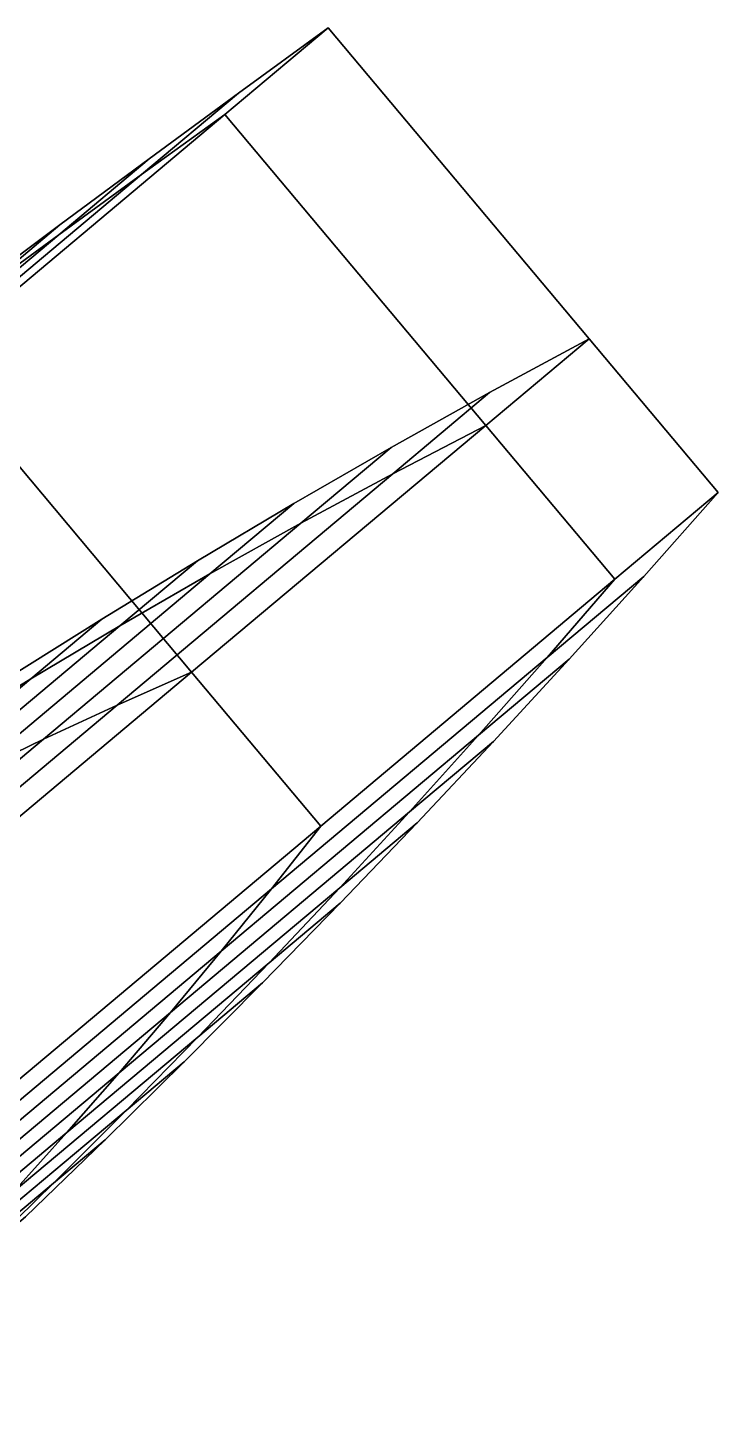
# Model space of a CAD drawing. Extents: x -150 to 177, y -170 to 152.
# Drawn here: x 162.43 to 177.04, y -141.79 to -112.27 of the extents above; entities that cross this region are included whole.
import ezdxf

# ---------------------------------------------------------------- set-up
doc = ezdxf.new("R2010")
doc.units = 0
doc.header["$LTSCALE"] = 0.5
doc.layers.add('1', color=7, linetype='CONTINUOUS')

msp = doc.modelspace()

# ---------------------------------------------------------------- linework, layer by layer
at = {"layer": '1', "color": 7}
for points in [[(166.885712, -113.650101), (164.835693, -115.370277, -13.453714), (166.598602, -114.102547, -14.350629), (168.785278, -112.2677)], [(164.835693, -115.370277, 13.453714), (166.885712, -113.650101), (168.785278, -112.2677), (166.598602, -114.102547, 14.350629)], [(168.785278, -112.2677), (166.598602, -114.102547, -14.350629), (172.121674, -120.6847, -14.350629), (174.308365, -118.849854)], [(166.598602, -114.102547, 14.350629), (168.785278, -112.2677), (174.308365, -118.849854), (172.121674, -120.6847, 14.350629)], [(164.992889, -115.04055), (163.079529, -116.646042, -12.5568), (164.835693, -115.370277, -13.453714), (166.885712, -113.650101)], [(163.079529, -116.646042, 12.5568), (164.992889, -115.04055), (166.885712, -113.650101), (164.835693, -115.370277, 13.453714)], [(164.835693, -115.370277, -13.453714), (158.997726, -120.268906, -24.859222), (160.371445, -119.327759, -26.516504), (166.598602, -114.102547, -14.350629)], [(158.997726, -120.268906, 24.859222), (164.835693, -115.370277, 13.453714), (166.598602, -114.102547, 14.350629), (160.371445, -119.327759, 26.516504)], [(166.598602, -114.102547, -14.350629), (160.371445, -119.327759, -26.516504), (165.894516, -125.909912, -26.516504), (172.121674, -120.6847, -14.350629)], [(160.371445, -119.327759, 26.516504), (166.598602, -114.102547, 14.350629), (172.121674, -120.6847, 14.350629), (165.894516, -125.909912, 26.516504)], [(163.106796, -116.439034), (161.330124, -117.929848, -11.659885), (163.079529, -116.646042, -12.5568), (164.992889, -115.04055)], [(161.330124, -117.929848, 11.659885), (163.106796, -116.439034), (164.992889, -115.04055), (163.079529, -116.646042, 12.5568)], [(163.079529, -116.646042, -12.5568), (157.630768, -121.218094, -23.201941), (158.997726, -120.268906, -24.859222), (164.835693, -115.370277, -13.453714)], [(157.630768, -121.218094, 23.201941), (163.079529, -116.646042, 12.5568), (164.835693, -115.370277, 13.453714), (158.997726, -120.268906, 24.859222)], [(161.227463, -117.845543), (159.587433, -119.22168, -10.762972), (161.330124, -117.929848, -11.659885), (163.106796, -116.439034)], [(159.587433, -119.22168, 10.762972), (161.227463, -117.845543), (163.106796, -116.439034), (161.330124, -117.929848, 11.659885)], [(161.330124, -117.929848, -11.659885), (156.270554, -122.175323, -21.544661), (157.630768, -121.218094, -23.201941), (163.079529, -116.646042, -12.5568)], [(156.270554, -122.175323, 21.544661), (161.330124, -117.929848, 11.659885), (163.079529, -116.646042, 12.5568), (157.630768, -121.218094, 23.201941)], [(172.204147, -119.988373), (170.154129, -121.708542, -13.453714), (172.121674, -120.6847, -14.350629), (174.308365, -118.849854)], [(170.154129, -121.708542, 13.453714), (172.204147, -119.988373), (174.308365, -118.849854), (172.121674, -120.6847, 14.350629)], [(174.308365, -118.849854), (172.121674, -120.6847, -14.350629), (174.854691, -123.941788, -14.350629), (177.041382, -122.106934)], [(172.121674, -120.6847, 14.350629), (174.308365, -118.849854), (177.041382, -122.106934), (174.854691, -123.941788, 14.350629)], [(160.371445, -119.327759, -26.516504), (151.051834, -127.147827, -34.645481), (156.574921, -133.72998, -34.645481), (165.894516, -125.909912, -26.516504)], [(151.051834, -127.147827, 34.645481), (160.371445, -119.327759, 26.516504), (165.894516, -125.909912, 26.516504), (156.574921, -133.72998, 34.645481)], [(170.120605, -121.151527), (168.20726, -122.757019, -12.5568), (170.154129, -121.708542, -13.453714), (172.204147, -119.988373)], [(168.20726, -122.757019, 12.5568), (170.120605, -121.151527), (172.204147, -119.988373), (170.154129, -121.708542, 13.453714)], [(170.154129, -121.708542, -13.453714), (164.316162, -126.60717, -24.859222), (165.894516, -125.909912, -26.516504), (172.121674, -120.6847, -14.350629)], [(164.316162, -126.60717, 24.859222), (170.154129, -121.708542, 13.453714), (172.121674, -120.6847, 14.350629), (165.894516, -125.909912, 26.516504)], [(172.121674, -120.6847, -14.350629), (165.894516, -125.909912, -26.516504), (168.627533, -129.166992, -26.516504), (174.854691, -123.941788, -14.350629)], [(165.894516, -125.909912, 26.516504), (172.121674, -120.6847, 14.350629), (174.854691, -123.941788, 14.350629), (168.627533, -129.166992, 26.516504)], [(168.057587, -122.339142), (166.280899, -123.829956, -11.659885), (168.20726, -122.757019, -12.5568), (170.120605, -121.151527)], [(166.280899, -123.829956, 11.659885), (168.057587, -122.339142), (170.120605, -121.151527), (168.20726, -122.757019, 12.5568)], [(168.20726, -122.757019, -12.5568), (162.758484, -127.329079, -23.201941), (164.316162, -126.60717, -24.859222), (170.154129, -121.708542, -13.453714)], [(162.758484, -127.329079, 23.201941), (168.20726, -122.757019, 12.5568), (170.154129, -121.708542, 13.453714), (164.316162, -126.60717, 24.859222)], [(175.470444, -123.880997), (173.420425, -125.601166, -13.453714), (174.854691, -123.941788, -14.350629), (177.041382, -122.106934)], [(173.420425, -125.601166, 13.453714), (175.470444, -123.880997), (177.041382, -122.106934), (174.854691, -123.941788, 14.350629)], [(166.014938, -123.551048), (164.374924, -124.927185, -10.762972), (166.280899, -123.829956, -11.659885), (168.057587, -122.339142)], [(164.374924, -124.927185, 10.762972), (166.014938, -123.551048), (168.057587, -122.339142), (166.280899, -123.829956, 11.659885)], [(166.280899, -123.829956, -11.659885), (161.221329, -128.075439, -21.544661), (162.758484, -127.329079, -23.201941), (168.20726, -122.757019, -12.5568)], [(161.221329, -128.075439, 21.544661), (166.280899, -123.829956, 11.659885), (168.20726, -122.757019, 12.5568), (162.758484, -127.329079, 23.201941)], [(163.992554, -124.787079), (162.489197, -126.048538, -9.866057), (164.374924, -124.927185, -10.762972), (166.014938, -123.551048)], [(162.489197, -126.048538, 9.866057), (163.992554, -124.787079), (166.014938, -123.551048), (164.374924, -124.927185, 10.762972)], [(164.374924, -124.927185, -10.762972), (159.704559, -128.846085, -19.887379), (161.221329, -128.075439, -21.544661), (166.280899, -123.829956, -11.659885)], [(159.704559, -128.846085, 19.887379), (164.374924, -124.927185, 10.762972), (166.280899, -123.829956, 11.659885), (161.221329, -128.075439, 21.544661)], [(173.420425, -125.601166, -13.453714), (167.582474, -130.499802, -24.859222), (168.627533, -129.166992, -26.516504), (174.854691, -123.941788, -14.350629)], [(167.582474, -130.499802, 24.859222), (173.420425, -125.601166, 13.453714), (174.854691, -123.941788, 14.350629), (168.627533, -129.166992, 26.516504)], [(173.884735, -125.637451), (171.97139, -127.242943, -12.5568), (173.420425, -125.601166, -13.453714), (175.470444, -123.880997)], [(171.97139, -127.242943, 12.5568), (173.884735, -125.637451), (175.470444, -123.880997), (173.420425, -125.601166, 13.453714)], [(161.99028, -126.047096), (160.623596, -127.193878, -8.969143), (162.489197, -126.048538, -9.866057), (163.992554, -124.787079)], [(160.623596, -127.193878, 8.969143), (161.99028, -126.047096), (163.992554, -124.787079), (162.489197, -126.048538, 9.866057)], [(162.489197, -126.048538, -9.866057), (158.208023, -129.640869, -18.230097), (159.704559, -128.846085, -19.887379), (164.374924, -124.927185, -10.762972)], [(158.208023, -129.640869, 18.230097), (162.489197, -126.048538, 9.866057), (164.374924, -124.927185, 10.762972), (159.704559, -128.846085, 19.887379)], [(171.97139, -127.242943, -12.5568), (166.522629, -131.815002, -23.201941), (167.582474, -130.499802, -24.859222), (173.420425, -125.601166, -13.453714)], [(166.522629, -131.815002, 23.201941), (171.97139, -127.242943, 12.5568), (173.420425, -125.601166, 13.453714), (167.582474, -130.499802, 24.859222)], [(172.284317, -127.376366), (170.507629, -128.867172, -11.659885), (171.97139, -127.242943, -12.5568), (173.884735, -125.637451)], [(170.507629, -128.867172, 11.659885), (172.284317, -127.376366), (173.884735, -125.637451), (171.97139, -127.242943, 12.5568)], [(164.316162, -126.60717, -24.859222), (155.579041, -133.938492, -32.480141), (156.574921, -133.72998, -34.645481), (165.894516, -125.909912, -26.516504)], [(155.579041, -133.938492, 32.480141), (164.316162, -126.60717, 24.859222), (165.894516, -125.909912, 26.516504), (156.574921, -133.72998, 34.645481)], [(165.894516, -125.909912, -26.516504), (156.574921, -133.72998, -34.645481), (159.307938, -136.987061, -34.645481), (168.627533, -129.166992, -26.516504)], [(156.574921, -133.72998, 34.645481), (165.894516, -125.909912, 26.516504), (168.627533, -129.166992, 26.516504), (159.307938, -136.987061, 34.645481)], [(160.623596, -127.193878, -8.969143), (156.731628, -130.459625, -16.572815), (158.208023, -129.640869, -18.230097), (162.489197, -126.048538, -9.866057)], [(156.731628, -130.459625, 16.572815), (160.623596, -127.193878, 8.969143), (162.489197, -126.048538, 9.866057), (158.208023, -129.640869, 18.230097)], [(162.758484, -127.329079, -23.201941), (154.603836, -134.171646, -30.314796), (155.579041, -133.938492, -32.480141), (164.316162, -126.60717, -24.859222)], [(154.603836, -134.171646, 30.314796), (162.758484, -127.329079, 23.201941), (164.316162, -126.60717, 24.859222), (155.579041, -133.938492, 32.480141)], [(161.221329, -128.075439, -21.544661), (153.649155, -134.429245, -28.149454), (154.603836, -134.171646, -30.314796), (162.758484, -127.329079, -23.201941)], [(153.649155, -134.429245, 28.149454), (161.221329, -128.075439, 21.544661), (162.758484, -127.329079, 23.201941), (154.603836, -134.171646, 30.314796)], [(170.507629, -128.867172, -11.659885), (165.448059, -133.112656, -21.544661), (166.522629, -131.815002, -23.201941), (171.97139, -127.242943, -12.5568)], [(165.448059, -133.112656, 21.544661), (170.507629, -128.867172, 11.659885), (171.97139, -127.242943, 12.5568), (166.522629, -131.815002, 23.201941)], [(170.669235, -129.097809), (169.029221, -130.473953, -10.762972), (170.507629, -128.867172, -11.659885), (172.284317, -127.376366)], [(169.029221, -130.473953, 10.762972), (170.669235, -129.097809), (172.284317, -127.376366), (170.507629, -128.867172, 11.659885)], [(169.029221, -130.473953, -10.762972), (164.358841, -134.392853, -19.887379), (165.448059, -133.112656, -21.544661), (170.507629, -128.867172, -11.659885)], [(164.358841, -134.392853, 19.887379), (169.029221, -130.473953, 10.762972), (170.507629, -128.867172, 11.659885), (165.448059, -133.112656, 21.544661)], [(167.582474, -130.499802, -24.859222), (158.845337, -137.831116, -32.480141), (159.307938, -136.987061, -34.645481), (168.627533, -129.166992, -26.516504)], [(158.845337, -137.831116, 32.480141), (167.582474, -130.499802, 24.859222), (168.627533, -129.166992, 26.516504), (159.307938, -136.987061, 34.645481)], [(169.039536, -130.801849), (167.536194, -132.063309, -9.866057), (169.029221, -130.473953, -10.762972), (170.669235, -129.097809)], [(167.536194, -132.063309, 9.866057), (169.039536, -130.801849), (170.669235, -129.097809), (169.029221, -130.473953, 10.762972)], [(167.536194, -132.063309, -9.866057), (163.25502, -135.65564, -18.230097), (164.358841, -134.392853, -19.887379), (169.029221, -130.473953, -10.762972)], [(163.25502, -135.65564, 18.230097), (167.536194, -132.063309, 9.866057), (169.029221, -130.473953, 10.762972), (164.358841, -134.392853, 19.887379)], [(166.522629, -131.815002, -23.201941), (158.367966, -138.657562, -30.314796), (158.845337, -137.831116, -32.480141), (167.582474, -130.499802, -24.859222)], [(158.367966, -138.657562, 30.314796), (166.522629, -131.815002, 23.201941), (167.582474, -130.499802, 24.859222), (158.845337, -137.831116, 32.480141)], [(167.395279, -132.488525), (166.02861, -133.635315, -8.969143), (167.536194, -132.063309, -9.866057), (169.039536, -130.801849)], [(166.02861, -133.635315, 8.969143), (167.395279, -132.488525), (169.039536, -130.801849), (167.536194, -132.063309, 9.866057)], [(165.448059, -133.112656, -21.544661), (157.875885, -139.466476, -28.149454), (158.367966, -138.657562, -30.314796), (166.522629, -131.815002, -23.201941)], [(157.875885, -139.466476, 28.149454), (165.448059, -133.112656, 21.544661), (166.522629, -131.815002, 23.201941), (158.367966, -138.657562, 30.314796)], [(166.02861, -133.635315, -8.969143), (162.136627, -136.901062, -16.572815), (163.25502, -135.65564, -18.230097), (167.536194, -132.063309, -9.866057)], [(162.136627, -136.901062, 16.572815), (166.02861, -133.635315, 8.969143), (167.536194, -132.063309, 9.866057), (163.25502, -135.65564, 18.230097)], [(165.736511, -134.157913), (164.5065, -135.190002, -8.072228), (166.02861, -133.635315, -8.969143), (167.395279, -132.488525)], [(164.5065, -135.190002, 8.072228), (165.736511, -134.157913), (167.395279, -132.488525), (166.02861, -133.635315, 8.969143)], [(164.358841, -134.392853, -19.887379), (157.369141, -140.257904, -25.984112), (157.875885, -139.466476, -28.149454), (165.448059, -133.112656, -21.544661)], [(157.369141, -140.257904, 25.984112), (164.358841, -134.392853, 19.887379), (165.448059, -133.112656, 21.544661), (157.875885, -139.466476, 28.149454)], [(164.5065, -135.190002, -8.072228), (161.003723, -138.129181, -14.915534), (162.136627, -136.901062, -16.572815), (166.02861, -133.635315, -8.969143)], [(161.003723, -138.129181, 14.915534), (164.5065, -135.190002, 8.072228), (166.02861, -133.635315, 8.969143), (162.136627, -136.901062, 16.572815)], [(164.063248, -135.810028), (162.96991, -136.727448, -7.175314), (164.5065, -135.190002, -8.072228), (165.736511, -134.157913)], [(162.96991, -136.727448, 7.175314), (164.063248, -135.810028), (165.736511, -134.157913), (164.5065, -135.190002, 8.072228)], [(163.25502, -135.65564, -18.230097), (156.847794, -141.031937, -23.818769), (157.369141, -140.257904, -25.984112), (164.358841, -134.392853, -19.887379)], [(156.847794, -141.031937, 23.818769), (163.25502, -135.65564, 18.230097), (164.358841, -134.392853, 19.887379), (157.369141, -140.257904, 25.984112)], [(162.96991, -136.727448, -7.175314), (159.856323, -139.340042, -13.258252), (161.003723, -138.129181, -14.915534), (164.5065, -135.190002, -8.072228)], [(159.856323, -139.340042, 13.258252), (162.96991, -136.727448, 7.175314), (164.5065, -135.190002, 8.072228), (161.003723, -138.129181, 14.915534)], [(162.136627, -136.901062, -16.572815), (156.311874, -141.788605, -21.653427), (156.847794, -141.031937, -23.818769), (163.25502, -135.65564, -18.230097)], [(156.311874, -141.788605, 21.653427), (162.136627, -136.901062, 16.572815), (163.25502, -135.65564, 18.230097), (156.847794, -141.031937, 23.818769)], [(162.375534, -137.444916), (161.418869, -138.247665, -6.2784), (162.96991, -136.727448, -7.175314), (164.063248, -135.810028)], [(161.418869, -138.247665, 6.2784), (162.375534, -137.444916), (164.063248, -135.810028), (162.96991, -136.727448, 7.175314)], [(161.418869, -138.247665, -6.2784), (158.694489, -140.533691, -11.60097), (159.856323, -139.340042, -13.258252), (162.96991, -136.727448, -7.175314)], [(158.694489, -140.533691, 11.60097), (161.418869, -138.247665, 6.2784), (162.96991, -136.727448, 7.175314), (159.856323, -139.340042, 13.258252)]]:
    msp.add_3dface(points, dxfattribs=at)

doc.saveas('drawing.dxf')
